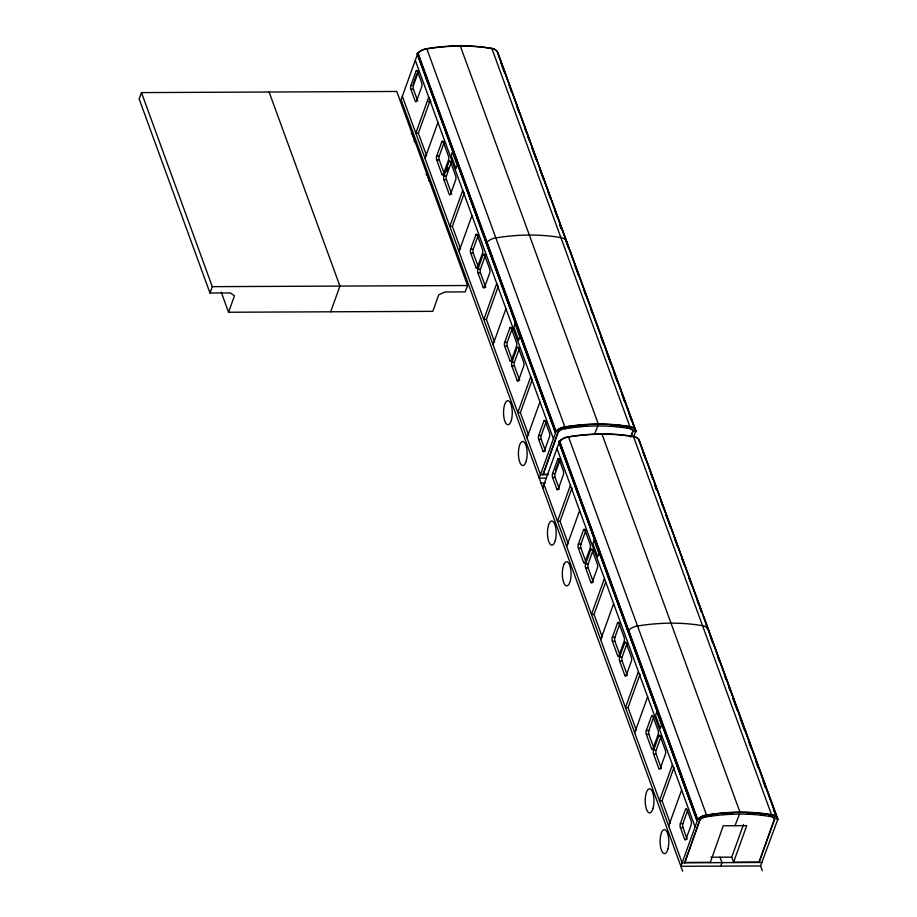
<?xml version="1.0" encoding="UTF-8"?>
<svg xmlns="http://www.w3.org/2000/svg" width="917" height="917" viewBox="0 0 917 917"><rect width="100%" height="100%" fill="white"/><g stroke="black" fill="none" stroke-linecap="round" stroke-linejoin="round"><path stroke-width="1.38" d="M497.656 52.831A10.901 7.164 -20.1 0 0 494.595 49.38L493.908 48.922A10.901 7.164 -20.1 0 0 491.821 48.383L486.755 47.592A162.034 106.406 -20.1 0 0 432.434 47.833L426.783 48.681A10.901 7.164 -20.1 0 0 424.307 49.231L423.494 49.507A10.901 7.164 -20.1 0 0 417.934 52.991L401.096 99.77L682.672 871.15M567.371 243.956L635.928 431.861L635.722 431.047A10.901 7.164 -20.1 0 0 632.65 427.597L632.031 427.333A10.901 7.164 -20.1 0 0 629.945 426.795L624.89 426.004A162.034 106.406 -20.1 0 0 570.569 426.245L564.918 427.093A10.901 7.164 -20.1 0 0 562.442 427.643L561.628 427.918A10.901 7.164 -20.1 0 0 556.069 431.403L555.324 432.331L417.361 53.186M542.761 487.89L559.611 441.1A10.901 7.164 -20.1 0 1 565.17 437.615L565.984 437.34A10.901 7.164 -20.1 0 1 568.46 436.79L574.111 435.953A162.034 106.406 -20.1 0 1 628.432 435.713L633.487 436.503A10.901 7.164 -20.1 0 1 635.573 437.031L636.192 437.306A10.901 7.164 -20.1 0 1 639.264 440.745L777.845 819.305L639.264 440.745M559.026 441.295L697 820.44L697.734 819.511A10.901 7.164 -20.1 0 1 703.293 816.027L704.107 815.752A10.901 7.164 -20.1 0 1 706.583 815.202L712.234 814.365A162.034 106.406 -20.1 0 1 766.566 814.124L771.621 814.915A10.901 7.164 -20.1 0 1 773.707 815.442L774.326 815.717A10.901 7.164 -20.1 0 1 777.387 819.156M636.157 431.231L497.587 52.636A10.901 7.164 -20.1 0 0 494.527 49.186M777.834 819.351L777.616 819.958L708.325 629.956A10.901 7.164 -20.1 0 0 705.265 626.506L704.646 626.242A10.901 7.164 -20.1 0 0 702.56 625.703L697.493 624.913A162.034 106.406 -20.1 0 0 643.172 625.153L637.521 626.002A10.901 7.164 -20.1 0 0 635.045 626.552L634.232 626.827A10.901 7.164 -20.1 0 0 628.672 630.311L628.328 631.274M141.459 92.594L139.155 98.979L209.993 293.027L230.419 292.947L234.477 295.824L228.562 312.25L432.801 311.344L438.716 294.907L444.86 291.984L465.286 291.893L467.578 285.519L396.752 91.459L141.459 92.594L212.297 286.654L209.993 293.027M416.043 71.159A2.74 0.997 89.7 0 1 417.441 71.159L421.694 82.805A2.74 0.997 89.7 0 1 421.705 86.679L416.559 100.985A2.74 0.997 89.7 0 1 415.149 100.973L410.896 89.339A2.74 0.997 89.7 0 1 410.885 85.464L416.043 71.159L418.588 71.148L413.441 85.453A2.74 0.997 89.7 0 0 413.452 89.327L417.705 100.973M330.682 311.791L339.932 286.081L269.105 92.032M413.326 83.802L417.063 73.44M428.755 97.202L415.802 133.16L418.358 133.148L430.348 99.861M425.018 158.389L437.959 122.431M436.675 156.096L441.822 141.791L444.378 141.78L439.232 156.085A2.74 0.997 89.7 0 0 439.243 159.959L444.481 174.322L441.925 174.333L436.687 159.971A2.74 0.997 89.7 0 1 436.675 156.096L439.232 156.085M443.897 175.892L449.043 161.587A2.74 0.997 89.7 0 1 450.453 161.598L455.692 175.949A2.74 0.997 89.7 0 1 455.703 179.824L450.556 194.129A2.74 0.997 89.7 0 1 449.158 194.129L443.908 179.766A2.74 0.997 89.7 0 1 443.897 175.892L446.453 175.881L451.6 161.575M446.82 171.731L448.23 167.822M486.4 243.165L487.007 242.191A10.901 7.164 -20.1 0 1 492.555 238.707L493.369 238.431A10.901 7.164 -20.1 0 1 495.845 237.881L501.496 237.044A162.034 106.406 -20.1 0 1 555.828 236.804L560.883 237.595A10.901 7.164 -20.1 0 1 562.969 238.122L563.588 238.397A10.901 7.164 -20.1 0 1 566.649 241.836L566.889 242.604L497.874 52.636M462.753 190.346L449.811 226.316L452.356 226.304L464.346 193.006M459.016 251.533L471.957 215.575M478.101 219.346L477.516 219.541M475.82 234.935A2.74 0.997 89.7 0 1 477.23 234.947L482.468 249.309A2.74 0.997 89.7 0 1 482.48 253.184L477.333 267.489A2.74 0.997 89.7 0 1 475.923 267.477L470.685 253.115A2.74 0.997 89.7 0 1 470.673 249.241L475.82 234.935L478.376 234.924L473.229 249.229A2.74 0.997 89.7 0 0 473.241 253.103L478.009 266.159M477.895 269.036L483.053 254.731L485.597 254.72L480.451 269.025A2.74 0.997 89.7 0 0 480.462 272.899L485.712 287.262L483.156 287.273L477.917 272.911A2.74 0.997 89.7 0 1 477.895 269.036L480.451 269.025M495.34 266.583L494.767 266.778M496.75 283.502L483.809 319.46L486.365 319.448L498.344 286.15M493.014 344.689L505.966 308.731M509.829 328.091A2.74 0.997 89.7 0 1 511.228 328.091L516.477 342.454A2.74 0.997 89.7 0 1 516.489 346.328L511.331 360.633A2.74 0.997 89.7 0 1 509.932 360.633L504.682 346.271A2.74 0.997 89.7 0 1 504.671 342.396L509.829 328.091L512.374 328.08M512.007 359.315L507.239 346.259A2.74 0.997 89.7 0 1 507.227 342.385L511.915 329.375M511.904 362.192L517.05 347.875A2.74 0.997 89.7 0 1 518.46 347.887L523.699 362.249A2.74 0.997 89.7 0 1 523.71 366.124L518.563 380.429A2.74 0.997 89.7 0 1 517.154 380.417L511.915 366.066A2.74 0.997 89.7 0 1 511.904 362.192L514.448 362.181L519.607 347.875M530.76 376.646L517.807 412.604L520.363 412.593L532.353 379.294M527.023 437.833L539.964 401.875M543.827 421.235A2.74 0.997 89.7 0 1 545.237 421.247L549.478 432.881A2.74 0.997 89.7 0 1 549.489 436.756L544.343 451.061A2.74 0.997 89.7 0 1 542.944 451.061L538.692 439.415A2.74 0.997 89.7 0 1 538.68 435.541L543.827 421.235L546.383 421.224M545.019 449.754L541.248 439.403A2.74 0.997 89.7 0 1 541.225 435.529L545.913 422.519M555.725 432.365L539.219 478.181L546.337 478.147M558.476 431.001L543.024 474.697L558.476 431.001A8.494 5.582 -20.1 0 1 562.935 428.709M557.708 459.268A2.74 0.997 89.7 0 1 559.118 459.279L563.37 470.925A2.74 0.997 89.7 0 1 563.382 474.8L558.224 489.105A2.74 0.997 89.7 0 1 556.825 489.093L552.573 477.448A2.74 0.997 89.7 0 1 552.561 473.573L557.708 459.268L560.264 459.257M555.473 470.627L559.198 460.254M558.9 487.787L555.129 477.436A2.74 0.997 89.7 0 1 555.117 473.562L559.794 460.563M570.42 485.322L557.479 521.28L560.035 521.269L572.013 487.97M594.801 433.466L597.827 425.947M566.683 546.509L579.636 510.551M583.499 529.911A2.74 0.997 89.7 0 1 584.897 529.911L590.147 544.274A2.74 0.997 89.7 0 1 590.158 548.148L585 562.453A2.74 0.997 89.7 0 1 583.602 562.442L578.352 548.091A2.74 0.997 89.7 0 1 578.34 544.217L583.499 529.911L586.043 529.9M585.676 561.135L580.908 548.079A2.74 0.997 89.7 0 1 580.897 544.205L585.585 531.195M630.655 437.226L633.028 430.669A8.494 5.582 -20.1 0 0 631.034 428.766M631.274 436.309L633.028 430.669M590.72 549.696A2.74 0.997 89.7 0 1 592.13 549.707L597.368 564.07A2.74 0.997 89.7 0 1 597.38 567.944L592.233 582.249A2.74 0.997 89.7 0 1 590.823 582.238L585.585 567.875A2.74 0.997 89.7 0 1 585.573 564.012L590.72 549.696L593.276 549.684M633.521 437.157L635.366 432.01L633.911 428.01M592.898 580.919L588.141 567.864A2.74 0.997 89.7 0 1 588.118 564.001L592.806 550.991M639.481 441.547L639.516 440.745M604.429 578.467L591.476 614.424L594.033 614.413L605.541 582.455M600.692 639.653L613.633 603.695M619.777 607.455L619.193 607.662M617.496 623.056A2.74 0.997 89.7 0 1 618.906 623.067L624.145 637.418A2.74 0.997 89.7 0 1 624.156 641.292L619.009 655.598A2.74 0.997 89.7 0 1 617.599 655.598L612.361 641.235A2.74 0.997 89.7 0 1 612.35 637.361L617.496 623.056L620.052 623.044M620.156 655.586L614.917 641.224A2.74 0.997 89.7 0 1 614.894 637.349L619.583 624.339M624.718 642.851A2.74 0.997 89.7 0 1 626.128 642.851L631.366 657.214A2.74 0.997 89.7 0 1 631.377 661.088L626.231 675.393A2.74 0.997 89.7 0 1 624.821 675.393L619.583 661.031A2.74 0.997 89.7 0 1 619.571 657.157L624.718 642.851L627.274 642.84M626.907 674.075L622.139 661.019A2.74 0.997 89.7 0 1 622.127 657.145L626.804 644.135M638.427 671.611L625.474 707.569L628.03 707.557L640.02 674.27M634.69 732.798L647.631 696.84M646.347 730.505L651.494 716.2A2.74 0.997 89.7 0 1 652.904 716.211L658.142 730.574A2.74 0.997 89.7 0 1 658.154 734.448L653.007 748.753A2.74 0.997 89.7 0 1 651.597 748.742L646.359 734.379A2.74 0.997 89.7 0 1 646.347 730.505L648.904 730.494L654.05 716.188M658.727 735.996A2.74 0.997 89.7 0 1 660.125 736.007L665.375 750.358A2.74 0.997 89.7 0 1 665.387 754.232L660.229 768.538A2.74 0.997 89.7 0 1 658.83 768.538L653.58 754.175A2.74 0.997 89.7 0 1 653.569 750.301L658.727 735.996L661.272 735.984M661.375 768.526L656.136 754.164A2.74 0.997 89.7 0 1 656.125 750.289L660.813 737.279M672.425 764.767L659.483 800.724L662.04 800.713L674.018 767.414M668.688 825.942L681.64 789.984M680.345 823.661L685.503 809.344A2.74 0.997 89.7 0 1 686.902 809.356L691.154 821.002A2.74 0.997 89.7 0 1 691.166 824.876L686.019 839.181A2.74 0.997 89.7 0 1 684.609 839.17L680.357 827.524A2.74 0.997 89.7 0 1 680.345 823.661L682.901 823.649L687.59 810.639M697.39 820.474L680.895 866.301L760.548 865.946L777.593 819.981M700.152 819.11L684.701 862.805L700.152 819.11A8.494 5.582 -20.1 0 1 702.984 817.402M710.228 862.691L723.238 825.77L746.725 825.667L733.577 862.198L759.104 862.083L774.693 818.778A8.494 5.582 -20.1 0 0 773.753 817.586M734.987 825.713L739.503 814.067M720.716 866.118L721.977 862.645L719.994 857.212M733.715 862.588L731.732 857.154L743.481 824.532M774.693 818.778L759.104 862.083M569.021 427.7L564.757 428.743M708.279 816.176L711.901 815.637M700.29 819.5A8.494 5.582 -20.1 0 1 706.399 816.864L712.039 816.027A159.638 104.836 -20.1 0 1 765.557 815.786L770.612 816.577A8.494 5.582 -20.1 0 1 774.842 819.168M635.63 432.01L634.163 427.998M410.885 85.464L413.441 85.453M410.896 89.339L413.452 89.327M428.159 101.615L430.99 101.604M436.687 159.971L439.243 159.959M443.908 179.766L446.464 179.755L451.703 194.117M470.673 249.241L473.229 249.229M470.685 253.115L473.241 253.103M475.923 267.477L478.479 267.466M477.917 272.911L480.462 272.899M212.297 286.654L467.578 285.519M504.671 342.396L507.227 342.385M504.682 346.271L507.239 346.259M509.932 360.633L512.488 360.622M511.915 366.066L514.471 366.055L519.71 380.406L517.154 380.417M538.68 435.541L541.225 435.529M538.692 439.415L541.248 439.403M542.944 451.061L545.489 451.049M552.561 473.573L555.117 473.562M542.887 474.307L548.561 474.284M547.289 474.674L540.48 474.708L402.345 96.296M552.573 477.448L555.129 477.436M540.996 483.041L545.26 483.018M556.825 489.093L559.381 489.082M578.34 544.217L580.897 544.205M578.352 548.091L580.908 548.079M585.573 564.012L588.118 564.001M585.585 567.875L588.141 567.864M590.823 582.238L593.379 582.226M612.35 637.361L614.894 637.349M612.361 641.235L614.917 641.224M619.571 657.157L622.127 657.145M619.583 661.031L622.139 661.019M624.821 675.393L627.377 675.382M646.359 734.379L648.915 734.368L653.683 747.424M653.569 750.301L656.125 750.289M653.58 754.175L656.136 754.164M680.357 827.524L682.913 827.512L687.165 839.158M710.858 857.246L731.732 857.154M684.563 862.416L710.09 862.301M761.798 862.461L682.145 862.817L544.022 484.405M626.987 427.792L628.798 428.079A8.494 5.582 -20.1 0 1 630.632 428.571M633.166 431.059A8.494 5.582 -20.1 0 0 628.936 428.468L623.892 427.666A159.638 104.836 -20.1 0 0 570.363 427.907L564.734 428.743A8.494 5.582 -20.1 0 0 558.625 431.391M768.664 815.901L770.463 816.187A8.494 5.582 -20.1 0 1 770.956 816.279M497.587 52.636L635.722 431.047M639.493 441.513L701.7 611.937M702.674 614.619L708.062 629.383M500.911 62.941L504.316 72.294M509.199 85.648L511.629 92.319M516.5 105.673L518.942 112.355M524.788 128.38L526.255 132.38M527.711 136.392L529.178 140.393M532.101 148.405L536.491 160.429M539.414 168.441L543.804 180.454M547.701 191.137L550.143 197.82M555.014 211.174L557.444 217.845M559.851 224.436L561.296 228.367M565.124 238.867L566.557 242.799M567.038 244.117L568.471 248.049M575.177 266.423L578.593 275.776M583.464 289.13L585.906 295.801M590.777 309.155L592.244 313.167M601.013 337.204L603.455 343.875M606.378 351.887L610.768 363.911M613.691 371.912L617.107 381.266M621.978 394.619L624.408 401.291M629.291 414.644L631.721 421.327M643.069 452.39L645.499 459.073M650.382 472.427L652.812 479.098M655.254 485.781L656.71 489.781M660.618 500.464L663.048 507.147M665.971 515.159L670.361 527.172M674.259 537.855L677.674 547.208M681.572 557.891L684.013 564.563M688.885 577.916L691.326 584.599M697.172 600.624L698.639 604.624M700.084 608.613L701.528 612.545M706.319 625.669L707.752 629.601M710.148 636.169L712.543 642.725M717.346 655.873L719.776 662.555M724.648 675.909L726.115 679.91M728.557 686.592L730.012 690.593M732.935 698.605L737.325 710.629M740.248 718.641L744.638 730.654M748.536 741.337L750.977 748.02M755.849 761.362L758.29 768.045M763.162 781.399L765.603 788.07M773.398 809.436L775.839 816.119M559.599 224.436L561.032 228.367M655.002 485.781L656.457 489.781M491.821 48.383L629.945 426.795M633.487 436.503L771.621 814.915M760.548 865.946L762.314 870.795M460.265 45.85L598.4 424.262M601.942 433.959L740.065 812.382M426.783 48.681L564.918 427.093M568.46 436.79L706.583 815.202M417.934 52.991L556.069 431.403M559.611 441.1L697.734 819.511M417.682 52.991L555.817 431.403M559.359 441.1L697.482 819.511M417.338 53.954L555.461 432.365M559.003 442.074L697.138 820.486M417.143 53.759L555.278 432.171M558.82 441.879L696.954 820.291M415.298 60.339L553.421 438.75M556.963 448.447L695.097 826.859M418.358 133.148L426.6 155.718M452.356 226.304L460.598 248.874M486.365 319.448L494.595 342.018M520.363 412.593L528.605 435.162M560.035 521.269L568.265 543.838M594.033 614.413L602.274 636.983M628.03 707.557L636.272 730.138M662.04 800.713L670.27 823.283M221.238 292.179L228.562 312.25M514.471 366.055A2.74 0.997 89.7 0 1 514.448 362.181M483.156 287.273A2.74 0.997 89.7 0 0 484.554 287.285L489.712 272.979A2.74 0.997 89.7 0 0 489.701 269.105L484.451 254.743A2.74 0.997 89.7 0 0 483.053 254.731M556 431.208A10.901 7.164 -20.1 0 1 561.559 427.723L562.362 427.448A10.901 7.164 -20.1 0 1 564.849 426.898L570.489 426.05A162.034 106.406 -20.1 0 1 624.821 425.809L629.876 426.6A10.901 7.164 -20.1 0 1 631.962 427.139L632.581 427.402A10.901 7.164 -20.1 0 1 635.641 430.852M570.225 427.517A159.638 104.836 -20.1 0 1 575.773 426.841M578.535 426.554A159.638 104.836 -20.1 0 1 586.788 425.912M610.917 425.969A159.638 104.836 -20.1 0 1 617.393 426.508M619.949 426.795A159.638 104.836 -20.1 0 1 623.743 427.288M682.913 827.512A2.74 0.997 89.7 0 1 682.901 823.649M648.915 734.368A2.74 0.997 89.7 0 1 648.904 730.494M446.464 179.755A2.74 0.997 89.7 0 1 446.453 175.881M697.665 819.317A10.901 7.164 -20.1 0 1 703.224 815.832L704.038 815.557A10.901 7.164 -20.1 0 1 706.514 815.007L712.165 814.17A162.034 106.406 -20.1 0 1 766.486 813.929L771.552 814.72A10.901 7.164 -20.1 0 1 773.639 815.247L774.257 815.522A10.901 7.164 -20.1 0 1 777.318 818.961M493.976 49.117A10.901 7.164 -20.1 0 0 491.89 48.578L486.835 47.787A162.034 106.406 -20.1 0 0 432.503 48.028L426.852 48.876A10.901 7.164 -20.1 0 0 424.376 49.426L423.562 49.701A10.901 7.164 -20.1 0 0 418.003 53.186M559.679 441.295A10.901 7.164 -20.1 0 1 565.239 437.81L566.053 437.535A10.901 7.164 -20.1 0 1 568.529 436.985L574.18 436.148A162.034 106.406 -20.1 0 1 628.5 435.907L633.567 436.698A10.901 7.164 -20.1 0 1 635.653 437.226L636.272 437.489A10.901 7.164 -20.1 0 1 639.332 440.939M714.675 815.27A159.638 104.836 -20.1 0 1 717.449 814.949M722.963 814.411A159.638 104.836 -20.1 0 1 732.557 813.826M747.332 813.803A159.638 104.836 -20.1 0 1 755.195 814.273M760.342 814.766A159.638 104.836 -20.1 0 1 765.42 815.396M771.873 816.531A8.494 5.582 -20.1 0 1 773.432 817.322M704.05 816.99A8.494 5.582 -20.1 0 1 705.712 816.566M411.252 133.309A12.047 4.367 89.7 0 1 413.922 138.937M414.175 140.358A12.047 4.367 89.7 0 1 414.369 141.848M426.13 174.07A12.047 4.367 89.7 0 1 429.053 181.107M441.822 141.791A2.74 0.997 89.7 0 1 443.232 141.803L448.47 156.165A2.74 0.997 89.7 0 1 448.482 160.028L443.335 174.345A2.74 0.997 89.7 0 1 441.925 174.333M511.399 420.101L511.021 421.281A12.047 4.367 89.7 0 1 503.754 416.352A12.047 4.367 89.7 0 1 508.626 400.878A12.047 4.367 89.7 0 1 511.399 420.101M526.278 460.85L525.899 462.042A12.047 4.367 89.7 0 1 519.721 462.008A12.047 4.367 89.7 0 1 519.664 444.963L520.099 443.92A12.047 4.367 89.7 0 1 525.842 444.997A12.047 4.367 89.7 0 1 526.278 460.85M555.312 540.422L554.945 541.603A12.047 4.367 89.7 0 1 548.767 541.569A12.047 4.367 89.7 0 1 548.71 524.524L549.134 523.492A12.047 4.367 89.7 0 1 554.888 524.558A12.047 4.367 89.7 0 1 555.312 540.422M653.076 808.221L652.698 809.402A12.047 4.367 89.7 0 1 645.43 804.461A12.047 4.367 89.7 0 1 650.302 788.998A12.047 4.367 89.7 0 1 653.076 808.221M667.943 848.97L667.576 850.151A12.047 4.367 89.7 0 1 661.398 850.116A12.047 4.367 89.7 0 1 661.34 833.072L661.765 832.04A12.047 4.367 89.7 0 1 667.519 833.106A12.047 4.367 89.7 0 1 667.943 848.97M452.459 152.176L451.21 155.661L455.955 168.659L457.205 165.175L452.459 152.176M515.125 323.85L513.875 327.323L518.621 340.333L519.87 336.848L515.125 323.85M594.136 540.296L592.886 543.77L597.632 556.768L598.881 553.295L594.136 540.296M656.801 711.959L655.54 715.443L660.286 728.442L661.547 724.969L656.801 711.959M564.012 564.242L563.588 565.273A12.047 4.367 89.7 0 0 565.422 585.298A12.047 4.367 89.7 0 0 571.004 571.75A12.047 4.367 89.7 0 0 564.012 564.242"/></g></svg>
